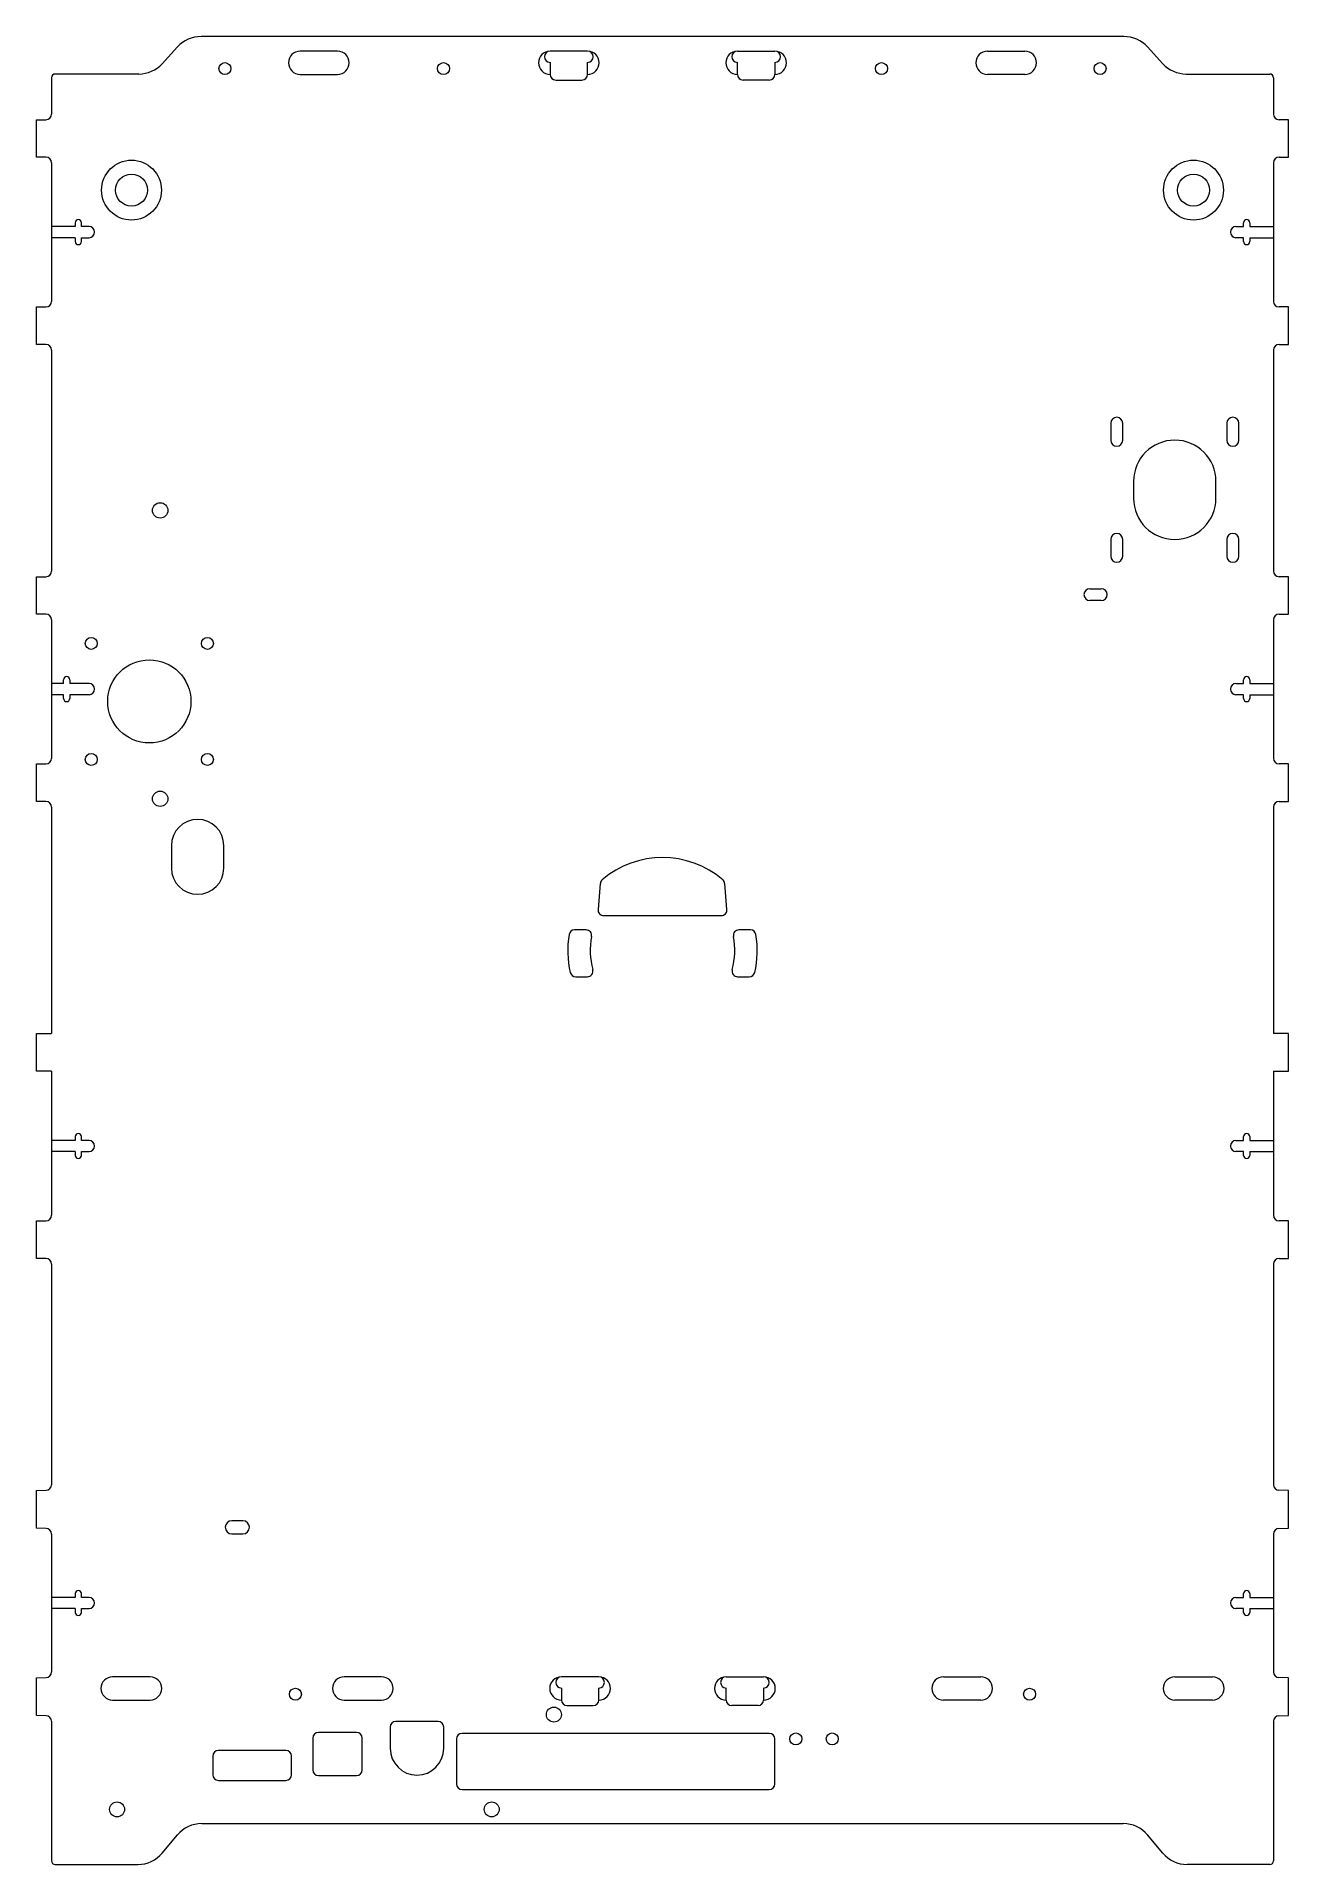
# Model space of a CAD drawing. Header units: millimetres. Extents: x -167 to 167, y -194 to 294.
import ezdxf

# ---------------------------------------------------------------- set-up
doc = ezdxf.new("R2010")
doc.units = ezdxf.units.MM

msp = doc.modelspace()

# ---------------------------------------------------------------- linework, layer by layer
at = {"color": 7, "linetype": 'Continuous', "lineweight": 15}
for p, q in [((123.2, 294), (-123.2, 294)), ((-129.47, 291.24), (-133.57, 286.76)), ((-86.75, 290.1), (-96.75, 290.1)), ((-20, 290.1), (-30, 290.1)), ((20, 290.1), (30, 290.1)), ((86.75, 290.1), (96.75, 290.1)), ((129.47, 291.24), (133.57, 286.76)), ((-139.84, 284), (-162.1, 284)), ((-96.75, 283.9), (-86.75, 283.9)), ((-30, 287.1), (-30, 283.9)), ((-20, 283.9), (-20, 287.1)), ((20, 283.9), (20, 287.1)), ((30, 287.1), (30, 283.9)), ((96.75, 283.9), (86.75, 283.9)), ((139.84, 284), (162.1, 284)), ((-163.1, 283), (-163.1, 273.3)), ((-28.5, 282.4), (-21.5, 282.4)), ((28.5, 282.4), (21.5, 282.4)), ((163.1, 283), (163.1, 273.3)), ((-167.1, 261.8), (-167.1, 271.8)), ((-167.1, 271.8), (-164.6, 271.8)), ((167.1, 271.8), (164.6, 271.8)), ((167.1, 261.8), (167.1, 271.8)), ((-164.6, 261.8), (-167.1, 261.8)), ((-163.1, 260.3), (-163.1, 223.3)), ((163.1, 260.3), (163.1, 223.3)), ((164.6, 261.8), (167.1, 261.8)), ((-156.8, 244.3), (-156.8, 243.3)), ((-155.1, 243.3), (-155.1, 244.3)), ((155.1, 243.3), (155.1, 244.3)), ((156.8, 244.3), (156.8, 243.3)), ((-156.8, 243.3), (-163.1, 243.3)), ((-156.8, 240.3), (-163.1, 240.3)), ((-156.8, 240.3), (-156.8, 239.3)), ((-153.1, 243.3), (-155.1, 243.3)), ((-155.1, 239.3), (-155.1, 240.3)), ((-155.1, 240.3), (-153.1, 240.3)), ((153.1, 243.3), (155.1, 243.3)), ((155.1, 240.3), (153.1, 240.3)), ((155.1, 239.3), (155.1, 240.3)), ((156.8, 243.3), (163.1, 243.3)), ((156.8, 240.3), (156.8, 239.3)), ((156.8, 240.3), (163.1, 240.3)), ((-167.1, 211.8), (-167.1, 221.8)), ((-167.1, 221.8), (-164.6, 221.8)), ((167.1, 221.8), (164.6, 221.8)), ((167.1, 211.8), (167.1, 221.8)), ((-164.6, 211.8), (-167.1, 211.8)), ((-163.1, 210.3), (-163.1, 151.3)), ((163.1, 210.3), (163.1, 151.3)), ((164.6, 211.8), (167.1, 211.8)), ((119.66, 190.75), (119.66, 186.25)), ((122.86, 186.25), (122.86, 190.75)), ((150.66, 190.75), (150.66, 186.25)), ((153.86, 186.25), (153.86, 190.75)), ((125.76, 175.25), (125.76, 170.75)), ((147.76, 170.75), (147.76, 175.25)), ((119.66, 159.75), (119.66, 155.25)), ((122.86, 155.25), (122.86, 159.75)), ((150.66, 159.75), (150.66, 155.25)), ((153.86, 155.25), (153.86, 159.75)), ((-167.1, 139.8), (-167.1, 149.8)), ((-167.1, 149.8), (-164.6, 149.8)), ((114.1, 146.6), (117.1, 146.6)), ((167.1, 149.8), (164.6, 149.8)), ((167.1, 139.8), (167.1, 149.8)), ((117.1, 143.4), (114.1, 143.4)), ((-164.6, 139.8), (-167.1, 139.8)), ((-163.1, 138.3), (-163.1, 101.3)), ((163.1, 138.3), (163.1, 101.3)), ((164.6, 139.8), (167.1, 139.8)), ((-159.9, 121.3), (-159.9, 122.3)), ((-158.2, 122.3), (-158.2, 121.3)), ((155.1, 121.3), (155.1, 122.3)), ((156.8, 122.3), (156.8, 121.3)), ((-159.9, 121.3), (-163.1, 121.3)), ((-159.9, 118.3), (-163.1, 118.3)), ((-159.9, 117.3), (-159.9, 118.3)), ((-153.1, 121.3), (-158.2, 121.3)), ((-158.2, 118.3), (-158.2, 117.3)), ((-153.1, 118.3), (-158.2, 118.3)), ((153.1, 121.3), (155.1, 121.3)), ((155.1, 118.3), (153.1, 118.3)), ((155.1, 117.3), (155.1, 118.3)), ((156.8, 121.3), (163.1, 121.3)), ((156.8, 118.3), (163.1, 118.3)), ((156.8, 118.3), (156.8, 117.3)), ((-167.1, 89.8), (-167.1, 99.8)), ((-167.1, 99.8), (-164.6, 99.8)), ((167.1, 99.8), (164.6, 99.8)), ((167.1, 89.8), (167.1, 99.8)), ((-164.6, 89.8), (-167.1, 89.8)), ((-163.1, 88.3), (-163.1, 27.8)), ((163.1, 88.3), (163.1, 27.8)), ((164.6, 89.8), (167.1, 89.8)), ((-131.1, 78), (-131.1, 72)), ((-117.1, 72), (-117.1, 78)), ((-16.6, 67.87), (-17.2, 60.93)), ((17.2, 60.93), (16.6, 67.87)), ((-15.71, 59.3), (15.71, 59.3)), ((-20.41, 55.5), (-23.46, 55.5)), ((23.46, 55.5), (20.41, 55.5)), ((-23.15, 43), (-20.06, 43)), ((20.06, 43), (23.15, 43)), ((-167.1, 17.8), (-167.1, 27.8)), ((-167.1, 27.8), (-163.1, 27.8)), ((167.1, 27.8), (163.1, 27.8)), ((167.1, 17.8), (167.1, 27.8)), ((-163.1, 17.8), (-167.1, 17.8)), ((-163.1, 17.8), (-163.1, -20.7)), ((163.1, 17.8), (167.1, 17.8)), ((163.1, 17.8), (163.1, -20.7)), ((-156.8, 0.3), (-156.8, -0.7)), ((-155.1, -0.7), (-155.1, 0.3)), ((155.1, -0.7), (155.1, 0.3)), ((156.8, 0.3), (156.8, -0.7)), ((-156.8, -0.7), (-163.1, -0.7)), ((-156.8, -3.7), (-163.1, -3.7)), ((-156.8, -3.7), (-156.8, -4.7)), ((-153.1, -0.7), (-155.1, -0.7)), ((-155.1, -4.7), (-155.1, -3.7)), ((-155.1, -3.7), (-153.1, -3.7)), ((153.1, -0.7), (155.1, -0.7)), ((155.1, -3.7), (153.1, -3.7)), ((155.1, -4.7), (155.1, -3.7)), ((156.8, -0.7), (163.1, -0.7)), ((156.8, -3.7), (156.8, -4.7)), ((156.8, -3.7), (163.1, -3.7)), ((-167.1, -32.2), (-167.1, -22.2)), ((-167.1, -22.2), (-164.6, -22.2)), ((167.1, -22.2), (164.6, -22.2)), ((167.1, -32.2), (167.1, -22.2)), ((-164.6, -32.2), (-167.1, -32.2)), ((-163.1, -33.7), (-163.1, -92.61)), ((163.1, -33.7), (163.1, -92.61)), ((164.6, -32.2), (167.1, -32.2)), ((-167.1, -94.2), (-164.55, -94.11)), ((-167.1, -104.2), (-167.1, -94.2)), ((167.1, -94.2), (164.55, -94.11)), ((167.1, -104.2), (167.1, -94.2)), ((-112, -102.25), (-115, -102.25)), ((-164.55, -104.29), (-167.1, -104.2)), ((-163.1, -105.79), (-163.1, -142.61)), ((-115, -105.75), (-112, -105.75)), ((163.1, -105.79), (163.1, -142.61)), ((164.55, -104.29), (167.1, -104.2)), ((-156.8, -121.7), (-156.8, -122.7)), ((-155.1, -122.7), (-155.1, -121.7)), ((155.1, -122.7), (155.1, -121.7)), ((156.8, -121.7), (156.8, -122.7)), ((-156.8, -122.7), (-163.1, -122.7)), ((-156.8, -125.7), (-163.1, -125.7)), ((-156.8, -125.7), (-156.8, -126.7)), ((-153.1, -122.7), (-155.1, -122.7)), ((-155.1, -126.7), (-155.1, -125.7)), ((-155.1, -125.7), (-153.1, -125.7)), ((153.1, -122.7), (155.1, -122.7)), ((155.1, -125.7), (153.1, -125.7)), ((155.1, -126.7), (155.1, -125.7)), ((156.8, -122.7), (163.1, -122.7)), ((156.8, -125.7), (156.8, -126.7)), ((156.8, -125.7), (163.1, -125.7)), ((-167.1, -144.2), (-164.55, -144.11)), ((-167.1, -154.2), (-167.1, -144.2)), ((-136.8, -143.9), (-146.8, -143.9)), ((-75, -143.9), (-85, -143.9)), ((-17, -143.9), (-27, -143.9)), ((17, -143.9), (27, -143.9)), ((75, -143.9), (85, -143.9)), ((136.8, -143.9), (146.8, -143.9)), ((167.1, -144.2), (164.55, -144.11)), ((167.1, -154.2), (167.1, -144.2)), ((-146.8, -150.1), (-136.8, -150.1)), ((-85, -150.1), (-75, -150.1)), ((-27, -146.9), (-27, -150.1)), ((-17, -150.1), (-17, -146.9)), ((17, -150.1), (17, -146.9)), ((27, -146.9), (27, -150.1)), ((85, -150.1), (75, -150.1)), ((146.8, -150.1), (136.8, -150.1)), ((-164.55, -154.29), (-167.1, -154.2)), ((-163.1, -155.79), (-163.1, -193)), ((-59.9, -155.85), (-71.2, -155.85)), ((-25.5, -151.6), (-18.5, -151.6)), ((25.5, -151.6), (18.5, -151.6)), ((163.1, -155.79), (163.1, -193)), ((164.55, -154.29), (167.1, -154.2)), ((-93.35, -160.25), (-93.35, -168.75)), ((-81.65, -158.75), (-91.85, -158.75)), ((-80.15, -168.75), (-80.15, -160.25)), ((-72.7, -157.35), (-72.7, -163)), ((-58.4, -163), (-58.4, -157.35)), ((-55, -160.5), (-55, -172.5)), ((28.5, -159), (-53.5, -159)), ((30, -172.5), (30, -160.5)), ((-120.03, -165.05), (-120.03, -170.05)), ((-100.53, -163.55), (-118.53, -163.55)), ((-99.03, -170.05), (-99.03, -165.05)), ((-91.85, -170.25), (-81.65, -170.25)), ((-118.53, -171.55), (-100.53, -171.55)), ((-53.5, -174), (28.5, -174)), ((-122.98, -183.09), (122.98, -183.09)), ((-133.55, -190.96), (-129.5, -186.13)), ((133.55, -190.96), (129.5, -186.13)), ((-162.1, -194), (-140.06, -194)), ((162.1, -194), (140.06, -194))]:
    msp.add_line(p, q, dxfattribs=at)
for centre, radius in [((-116.8, 285.45), 1.6), ((-58.46, 285.45), 1.6), ((58.46, 285.45), 1.6), ((116.8, 285.45), 1.6), ((-141.75, 253), 8), ((141.75, 253), 8), ((-141.75, 253), 4.25), ((141.75, 253), 4.25), ((-134.1, 167.5), 2.05), ((-152.5, 132), 1.6), ((-121.5, 132), 1.6), ((-137, 116.5), 11.1), ((-152.5, 101), 1.6), ((-121.5, 101), 1.6), ((-134.1, 90.5), 2.05), ((-98, -148.55), 1.6), ((98, -148.55), 1.6), ((-29, -154), 2), ((35.6, -160.5), 1.6), ((45.3, -160.5), 1.6), ((-145.6, -179.3), 2), ((-45.6, -179.3), 2)]:
    msp.add_circle(centre, radius, dxfattribs=at)
for centre, radius, start, end in [((-123.2, 285.5), 8.5, 90, 137.5345), ((123.2, 285.5), 8.5, 42.4655, 90), ((-96.75, 287), 3.1, 90, 270), ((-86.75, 287), 3.1, 270, 90), ((-30, 287), 3.1, 90, 270), ((-30, 288.6), 1.5, 90, 270), ((-20, 287), 3.1, 270, 90), ((-20, 288.6), 1.5, 270, 90), ((20, 287), 3.1, 90, 270), ((20, 288.6), 1.5, 90, 270), ((30, 287), 3.1, 270, 90), ((30, 288.6), 1.5, 270, 90), ((86.75, 287), 3.1, 90, 270), ((96.75, 287), 3.1, 270, 90), ((-162.1, 283), 1, 90, 180), ((-139.84, 292.5), 8.5, 270, 317.5345), ((-28.5, 283.9), 1.5, 180, 270), ((-21.5, 283.9), 1.5, 270, 360), ((21.5, 283.9), 1.5, 180, 270), ((28.5, 283.9), 1.5, 270, 360), ((139.84, 292.5), 8.5, 222.4655, 270), ((162.1, 283), 1, 0, 90), ((-164.6, 273.3), 1.5, 270, 0), ((164.6, 273.3), 1.5, 180, 270), ((-164.6, 260.3), 1.5, 0, 90), ((164.6, 260.3), 1.5, 90, 180), ((-155.95, 244.3), 0.85, 360, 180), ((155.95, 244.3), 0.85, 360, 180), ((-155.95, 239.3), 0.85, 180, 0), ((-153.1, 241.8), 1.5, 270, 90), ((153.1, 241.8), 1.5, 90, 270), ((155.95, 239.3), 0.85, 180, 0), ((-164.6, 223.3), 1.5, 270, 0), ((164.6, 223.3), 1.5, 180, 270), ((-164.6, 210.3), 1.5, 0, 90), ((164.6, 210.3), 1.5, 90, 180), ((121.26, 190.75), 1.6, 0, 180), ((152.26, 190.75), 1.6, 0, 180), ((121.26, 186.25), 1.6, 180, 0), ((136.76, 175.25), 11, 0, 180), ((152.26, 186.25), 1.6, 180, 0), ((136.76, 170.75), 11, 180, 0), ((121.26, 159.75), 1.6, 0, 180), ((152.26, 159.75), 1.6, 0, 180), ((-164.6, 151.3), 1.5, 270, 0), ((121.26, 155.25), 1.6, 180, 0), ((152.26, 155.25), 1.6, 180, 0), ((164.6, 151.3), 1.5, 180, 270), ((114.1, 145), 1.6, 90, 270), ((117.1, 145), 1.6, 270, 90), ((-164.6, 138.3), 1.5, 0, 90), ((164.6, 138.3), 1.5, 90, 180), ((-159.05, 122.3), 0.85, 0, 180), ((155.95, 122.3), 0.85, 360, 180), ((-159.05, 117.3), 0.85, 180, 0), ((-153.1, 119.8), 1.5, 270, 90), ((153.1, 119.8), 1.5, 90, 270), ((155.95, 117.3), 0.85, 180, 0), ((-164.6, 101.3), 1.5, 270, 0), ((164.6, 101.3), 1.5, 180, 270), ((-164.6, 88.3), 1.5, 0, 90), ((164.6, 88.3), 1.5, 90, 180), ((-124.1, 78), 7, 0, 180), ((0, 50), 24.8, 49.5912, 130.4088), ((-124.1, 72), 7, 180, 0), ((-15.1, 67.74), 1.5, 130.4088, 175), ((15.1, 67.74), 1.5, 5, 49.5912), ((-15.71, 60.8), 1.5, 175, 270), ((15.71, 60.8), 1.5, 270, 5), ((0, 50), 25.3, 170.3231, 193.3634), ((-23.46, 54), 1.5, 90, 170.3231), ((-20.41, 54), 1.5, 348.9106, 90), ((0, 50), 19.3, 168.9106, 195.3354), ((0, 50), 19.3, 344.6646, 11.0894), ((20.41, 54), 1.5, 90, 191.0894), ((23.46, 54), 1.5, 9.6769, 90), ((0, 50), 25.3, 346.6366, 9.6769), ((-23.15, 44.5), 1.5, 193.3634, 270), ((-20.06, 44.5), 1.5, 270, 15.3354), ((20.06, 44.5), 1.5, 164.6646, 270), ((23.15, 44.5), 1.5, 270, 346.6366), ((-155.95, 0.3), 0.85, 0, 180), ((155.95, 0.3), 0.85, 0, 180), ((-155.95, -4.7), 0.85, 180, 0), ((-153.1, -2.2), 1.5, 270, 90), ((153.1, -2.2), 1.5, 90, 270), ((155.95, -4.7), 0.85, 180, 0), ((-164.6, -20.7), 1.5, 270, 0), ((164.6, -20.7), 1.5, 180, 270), ((-164.6, -33.7), 1.5, 0, 90), ((164.6, -33.7), 1.5, 90, 180), ((-164.6, -92.61), 1.5, 272, 0), ((164.6, -92.61), 1.5, 180, 268), ((-115, -104), 1.75, 90, 270), ((-112, -104), 1.75, 270, 90), ((-164.6, -105.79), 1.5, 0, 88), ((164.6, -105.79), 1.5, 92, 180), ((-155.95, -121.7), 0.85, 0, 180), ((155.95, -121.7), 0.85, 0, 180), ((-155.95, -126.7), 0.85, 180, 0), ((-153.1, -124.2), 1.5, 270, 90), ((153.1, -124.2), 1.5, 90, 270), ((155.95, -126.7), 0.85, 180, 0), ((-164.6, -142.61), 1.5, 272, 0), ((-146.8, -147), 3.1, 90, 270), ((-136.8, -147), 3.1, 270, 90), ((-85, -147), 3.1, 90, 270), ((-75, -147), 3.1, 270, 90), ((-27, -147), 3.1, 90, 270), ((-27, -145.4), 1.5, 90, 270), ((-17, -147), 3.1, 270, 90), ((-17, -145.4), 1.5, 270, 90), ((17, -147), 3.1, 90, 270), ((17, -145.4), 1.5, 90, 270), ((27, -147), 3.1, 270, 90), ((27, -145.4), 1.5, 270, 90), ((75, -147), 3.1, 90, 270), ((85, -147), 3.1, 270, 90), ((136.8, -147), 3.1, 90, 270), ((146.8, -147), 3.1, 270, 90), ((164.6, -142.61), 1.5, 180, 268), ((-25.5, -150.1), 1.5, 180, 270), ((-18.5, -150.1), 1.5, 270, 0), ((18.5, -150.1), 1.5, 180, 270), ((25.5, -150.1), 1.5, 270, 0), ((-164.6, -155.79), 1.5, 0, 88), ((-71.2, -157.35), 1.5, 90, 180), ((-59.9, -157.35), 1.5, 0, 90), ((164.6, -155.79), 1.5, 92, 180), ((-91.85, -160.25), 1.5, 90, 180), ((-81.65, -160.25), 1.5, 0, 90), ((-53.5, -160.5), 1.5, 90, 180), ((28.5, -160.5), 1.5, 0, 90), ((-118.53, -165.05), 1.5, 90, 180), ((-100.53, -165.05), 1.5, 0, 90), ((-65.55, -163), 7.15, 180, 0), ((-118.53, -170.05), 1.5, 180, 270), ((-100.53, -170.05), 1.5, 270, 0), ((-91.85, -168.75), 1.5, 180, 270), ((-81.65, -168.75), 1.5, 270, 0), ((-53.5, -172.5), 1.5, 180, 270), ((28.5, -172.5), 1.5, 270, 0), ((-122.98, -191.59), 8.5, 90, 140), ((122.98, -191.59), 8.5, 40, 90), ((-162.1, -193), 1, 180, 270), ((-140.06, -185.5), 8.5, 270, 320), ((140.06, -185.5), 8.5, 220, 270), ((162.1, -193), 1, 270, 0)]:
    msp.add_arc(centre, radius, start, end, dxfattribs=at)

doc.saveas('drawing.dxf')
